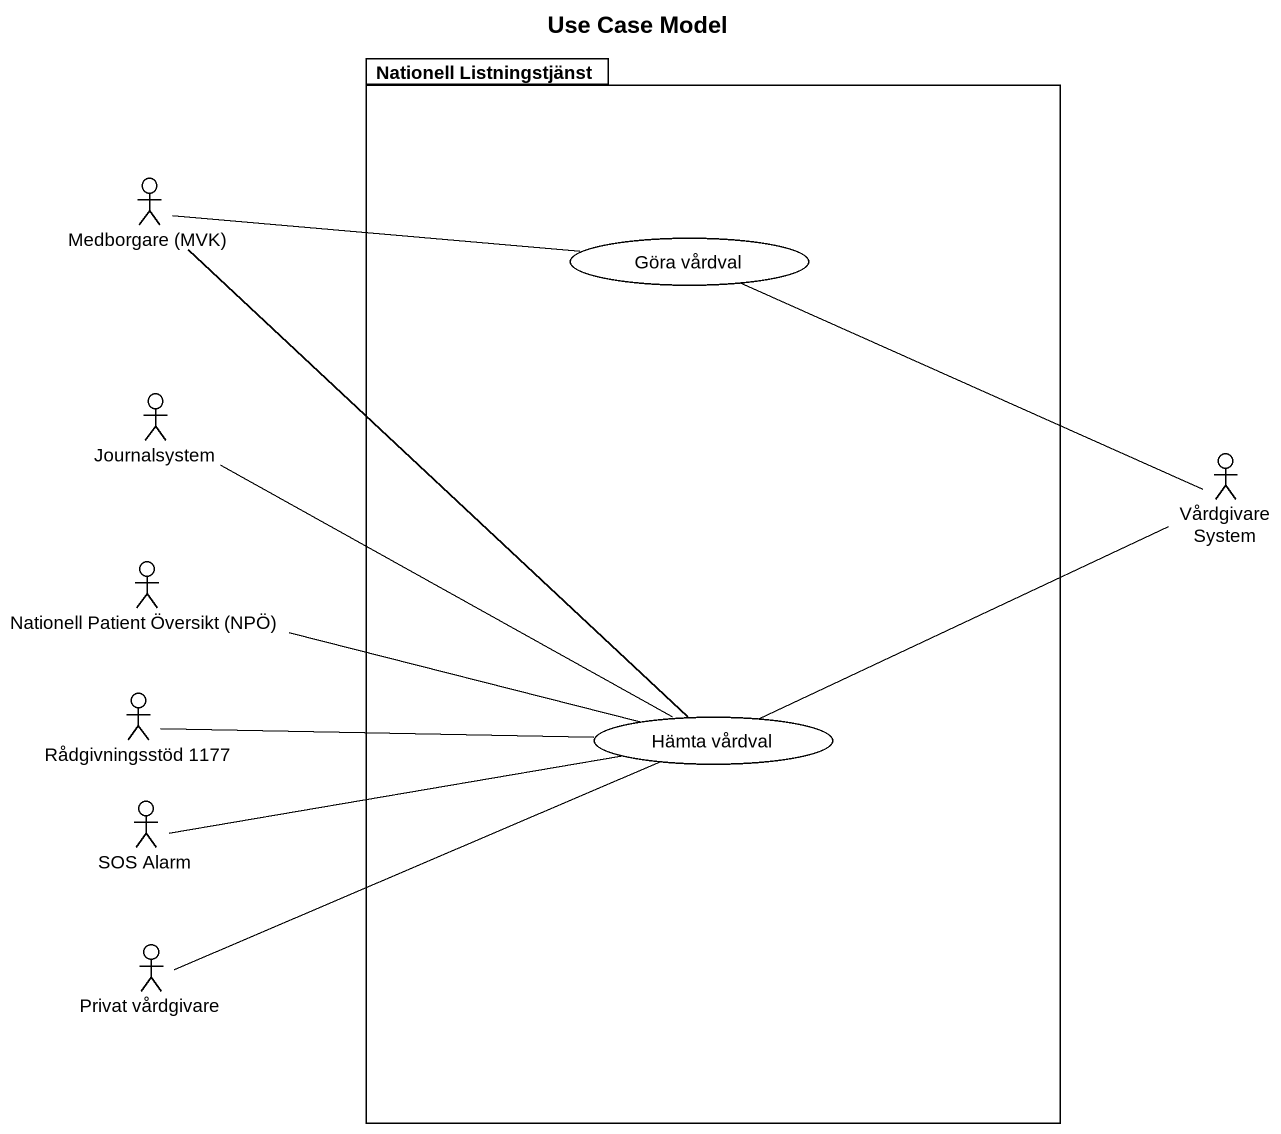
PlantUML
@startuml
title Use Case Model
package "Nationell Listningstjänst" as Nationell_Listningstjänst {
  usecase "Göra vårdval" as Göra_vårdval
  usecase "Hämta vårdval" as Hämta_vårdval
}
actor "Medborgare (MVK)" as Medborgare_MVK
actor Journalsystem
actor "Vårdgivare System" as Vårdgivare_System
actor "Nationell Patient Översikt (NPÖ)" as Nationell_Patient_Översikt
actor "Rådgivningsstöd 1177" as Rådgivningsstöd_1177
actor "SOS Alarm" as SOS_Alarm
actor "Privat vårdgivare" as Privat_vårdgivare
Medborgare_MVK -right- Göra_vårdval
Medborgare_MVK -- Hämta_vårdval
Göra_vårdval -right- Vårdgivare_System
Journalsystem -right- Hämta_vårdval
Nationell_Patient_Översikt -right- Hämta_vårdval
Rådgivningsstöd_1177 -right- Hämta_vårdval
Hämta_vårdval -right- Vårdgivare_System
SOS_Alarm -right- Hämta_vårdval
Privat_vårdgivare -right- Hämta_vårdval
@enduml
